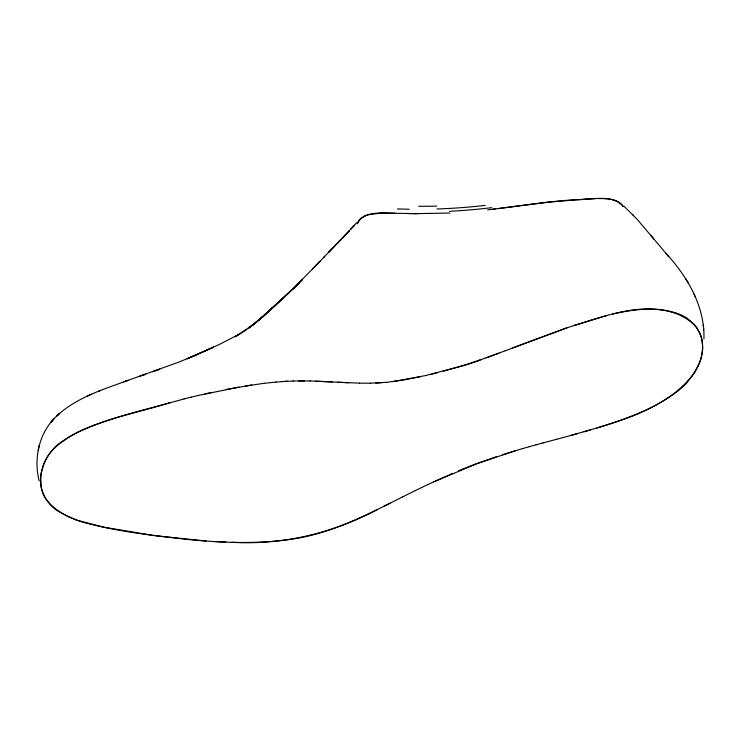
<?xml version="1.0" encoding="UTF-8"?>
<svg xmlns="http://www.w3.org/2000/svg" width="741" height="741" viewBox="0 0 741 741"><rect width="100%" height="100%" fill="white"/><g stroke="black" fill="none" stroke-linecap="round" stroke-linejoin="round"><path stroke-width="1.11" d="M703.941 338.776C704.858 306.302 687.444 276.662 666.066 253.487M123.766 381.856L128.128 380.346C103.749 389.182 77.824 397.12 58.104 414.728C39.532 430.79 33.169 457.623 39.19 480.992M357.282 223.828C363.322 210.12 382.708 213.38 394.972 213.204M39.421 444.878L38.162 450.287M357.644 222.8L360.459 218.456L364.794 216.196M698.096 366.054L692.113 376.159L686.972 382.486M356.634 222.782L342.138 238.37L349.354 230.859L345.297 235.073M687.583 381.198L695.104 371.991L699.671 362.368A91.93 54.723 -19.3 0 0 701.051 358.005L702.181 352.41A91.652 54.556 -19.3 0 0 702.44 344.463L701.746 339.656A91.069 54.213 -19.3 0 0 700.69 335.803L697.059 327.818L690.297 321.27M350.678 229.377L354.374 225.384M335.71 244.947L312.572 269.048M323.53 257.581L324.715 256.33M315.647 265.815L319.992 261.314L292.964 288.907L302.615 279.385L282.59 298.614L299.225 282.997L272.142 308.284L289.361 292.306L258.628 320.408L275.596 305.116L251.931 325.744L262.518 316.944L248.902 327.967L259.813 319.399M334.617 246.021L328.467 252.449L346.13 234.212M336.849 243.761L343.898 236.574M337.776 242.779L340.804 239.704L339.878 240.64M272.216 307.987L262.277 317.333L282.451 298.521M269.048 310.97L278.912 301.893M677.969 390.266C647.384 415.451 607.657 424.621 570.477 435.56M248.902 327.967L253.052 324.706L235.129 336.812L246.91 329.56M677.422 391.387C653.757 409.477 625.024 419.193 596.913 428.029M64.893 439.922C56.622 445.582 48.711 452.492 44.756 461.93A92.273 57.038 -10.5 0 0 43.534 464.866L41.264 472.878A92.245 57.02 -10.5 0 0 40.653 477.908L41.005 485.753A92.412 57.122 -10.5 0 0 41.542 488.569C45.738 506.964 65.643 516.19 81.779 521.923C115.929 531.325 151.312 535.373 186.436 539.337C222.198 542.81 258.479 544.376 294.131 538.809C332.922 532.844 368.036 514.226 402.706 496.859M240.334 333.607L220.003 344.102L193.92 356.032L187.102 358.839L213.612 347.168L180.498 361.497L125.553 381.245M402.771 496.831L415.414 490.542M383.773 506.335L390.072 503.195M415.293 490.607L421.675 487.504M78 432.114C111.798 416.618 148.552 409.088 184.148 398.88M377.419 509.484C332.968 533.205 282.636 545.2 232.229 542.319M421.527 487.578L427.909 484.54M427.724 484.614L452.575 473.443M433.902 481.724L477.26 463.542L515.884 450.556M87.299 396.157L91.699 394.156M98.562 391.276L100.674 390.414M511.772 348.289L518.422 345.741M505.223 350.789L567.013 327.781L606.703 315.518M518.57 345.676L566.967 327.828M505.362 350.725L479.918 360.08M498.897 353.17L486.179 357.866M477.204 463.523L496.257 456.771M155.943 370.593L159.76 369.259L152.563 371.778M138.724 376.595L145.903 374.14L142.077 375.446M573.84 325.475C607.852 315.296 646.55 299.892 681.229 315.722M502.583 454.705L522.581 448.592M583.927 431.818L590.531 429.919M522.405 448.648L529.352 446.675M529.194 446.721L536.16 444.785M577.1 433.744L563.642 437.403M170.152 402.567C132.796 414.71 91.365 420.045 58.993 443.683C41.45 457.354 33.058 485.475 49.249 503.398A81.964 50.972 -14.6 0 0 57.168 510.632L67.94 516.672L76.814 520.145L103.99 527.203L153.998 535.53L206.202 541.06M536.049 444.822L543.014 442.923M443.451 371.195L461.458 366.1L426.029 375.455M556.76 439.246L563.558 437.431M542.949 442.951L556.723 439.256M369.537 214.631L381.319 213.028L417.609 213.677M184.064 398.927L191.113 397.148M431.808 374.103L437.635 372.667M191.03 397.195L198.069 395.49M198.004 395.518L238.898 387.126M425.908 375.511L392.332 381.68M612.64 314.054C633.703 309.247 656.433 306.348 677.339 313.415A75.749 45.238 -20.4 0 1 687.064 318.195L694.53 324.715L699.736 332.774A94.218 56.029 -19.6 0 1 702.422 342.064L702.727 348.724L701.755 355.606A93.82 55.788 -19.4 0 1 698.115 366.054M204.979 393.925L211.917 392.397M420.166 376.789L403.234 380.077L386.83 382.291M225.635 389.581L251.727 385.033M245.456 386.024L264.046 383.338M487.624 209.879L548.905 202.136L585.983 199.051M497.841 208.638C523.841 205.35 549.757 201.181 575.942 199.69C590.947 200.042 610.288 193.901 622.486 205.424M492.728 209.268L495.284 208.953M264.028 383.329L275.958 382.06M386.654 382.3L370.324 383.208M275.837 382.069L287.554 381.235M281.626 381.606L293.279 381.004M375.743 383.051L381.189 382.754M585.899 199.079L595.514 198.653M449.889 213.019L415.219 213.658M293.047 381.022L304.607 380.883M597.792 198.542C606.444 198.653 617.827 198.143 623.107 206.443M370.444 383.208L359.505 383.153M298.716 380.911L310.22 380.967M415.099 213.649L407.494 213.528M309.97 380.985L332.357 381.902M359.561 383.153L337.72 382.208M315.564 381.143L348.687 382.773M225.764 542.106L212.732 541.458M623.913 206.165L636.964 219.104L654.247 239.482M632.545 214.408L633.407 215.316M667.511 255.173L668.734 256.636L650.755 235.323M685.61 278.597L688.037 282.562M622.783 206.007L623.125 206.674M693.835 293.621L695.012 296.28M703.255 324.938L703.755 330.041M364.655 216.085A50.629 30.159 11.7 0 1 369.407 214.501M409.171 209.231A274.55 65.727 -0.2 0 1 397.408 208.943M436.718 206.118A213.047 71.516 -0.7 0 1 418.748 206.276M491.811 207.647A284.275 127.461 -0.6 0 1 449.518 211.296M687.037 382.504A71.534 42.08 -20 0 1 677.487 391.415M458.512 470.822A575.905 565.568 -71.3 0 1 477.176 463.458M479.918 359.931A212.176 88.54 -23.5 0 1 461.486 365.943M485.272 205.387A271.641 120.718 -0.9 0 1 436.921 208.971M681.127 315.805A113.058 67.348 -20 0 1 690.214 321.316M479.862 360.311A213.64 90.374 -23.6 0 1 461.43 366.295M64.847 439.895A87.197 52.657 -13.6 0 1 77.953 432.077M687.528 381.189A106.074 62.003 -20.3 0 1 677.922 390.248M52.472 420.545L51.073 422.157L53.75 419.063L52.472 420.545M58.03 414.803L56.529 416.192L59.613 413.339L58.03 414.803"/></g></svg>
